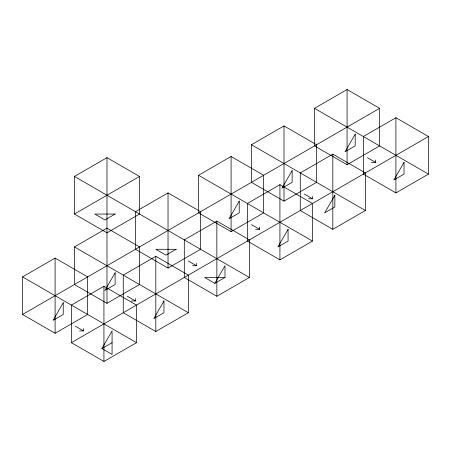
<?xml version="1.0" encoding="UTF-8"?>
<svg xmlns="http://www.w3.org/2000/svg" width="451" height="451" viewBox="0 0 451 451"><rect width="100%" height="100%" fill="white"/><g stroke="black" fill="none" stroke-linecap="round" stroke-linejoin="round"><path stroke-width="0.68" d="M101.898 348.544L112.073 330.933L112.073 354.418L101.898 348.544L112.073 342.67M214.817 283.352L224.993 265.735L224.993 277.478L214.817 283.352L204.647 277.478L224.993 277.478M74.432 176.459L106.983 157.664L139.539 176.459L139.539 214.045L106.983 232.84L74.432 214.045L74.432 176.459L249.409 277.478L249.409 239.887L216.852 221.097L184.301 239.887L184.301 277.478L216.852 296.273L249.409 277.478M74.432 214.045L139.539 176.459M22.55 276.891L55.101 258.096L87.657 276.891L87.657 314.482L55.101 333.278L22.55 314.482L22.55 276.891L136.49 342.67L136.49 305.085L103.933 286.289L71.382 305.085L71.382 342.67L103.933 361.465L136.49 342.67M74.432 246.939L106.983 228.144L139.539 246.939L139.539 284.525L106.983 303.32L74.432 284.525L74.432 246.939L188.371 312.718L188.371 275.127L155.815 256.337L123.264 275.127L123.264 312.718L155.815 331.513L188.371 312.718M168.026 192.904L135.469 211.699L135.469 249.285L168.026 268.08L200.577 249.285L200.577 211.699L168.026 192.904L168.026 268.08M198.541 175.281L231.092 156.491L263.649 175.281L263.649 212.872L231.092 231.667L198.541 212.872L198.541 175.281L312.481 241.065L312.481 203.474L279.924 184.679L247.374 203.474L247.374 241.065L279.924 259.861L312.481 241.065M251.444 144.743L283.995 125.947L316.546 144.743L316.546 182.334L283.995 201.123L251.444 182.334L251.444 144.743L365.378 210.521L365.378 172.936L332.827 154.141L300.27 172.936L300.27 210.521L332.827 229.317L365.378 210.521M314.51 108.33L347.067 89.535L379.618 108.33L379.618 145.915L347.067 164.711L314.51 145.915L314.51 108.33L428.45 174.109L428.45 136.518L395.899 117.722L363.343 136.518L363.343 174.109L395.899 192.904L428.45 174.109M22.55 314.482L379.618 108.33M71.382 342.67L428.45 136.518M371.483 162.36L375.553 162.36L375.553 160.015M308.411 198.778L312.481 198.778L312.481 196.427M255.508 229.317L259.579 229.317L259.579 226.971M192.436 265.735L196.506 265.735L196.506 263.384M131.399 300.975L135.469 300.975L135.469 298.624M79.517 330.927L83.587 330.927L83.587 328.576M367.413 157.664L375.553 162.36M304.34 194.077L312.481 198.778M251.444 224.621L259.579 229.317M188.371 261.033L196.506 265.735M127.329 296.273L135.469 300.975M75.447 326.225L83.587 330.927M395.899 117.722L395.899 192.904M347.067 89.535L347.067 164.711M332.827 154.141L332.827 229.317M283.995 125.947L283.995 201.123M279.924 184.679L279.924 259.861M231.092 156.491L231.092 231.667M216.852 221.097L216.852 296.273M155.815 256.337L155.815 331.513M106.983 157.664L106.983 303.32M103.933 286.289L103.933 361.465M55.101 258.096L55.101 333.278M63.241 302.734L53.071 320.357L63.241 314.482L63.241 302.734M115.123 272.782L104.953 290.399L115.123 284.525L115.123 272.782M163.955 300.969L153.78 318.592L163.955 312.718L163.955 300.969M239.233 201.123L229.063 218.746L239.233 212.872L239.233 201.123M292.135 170.585L281.96 188.202L292.135 182.334L292.135 170.585M288.065 229.317L277.889 246.939L288.065 241.065L288.065 229.317M355.208 134.172L345.032 151.79L355.208 145.915L355.208 134.172M334.856 195.255L324.686 212.872L334.856 206.998L334.856 195.255M404.034 162.36L393.864 179.983L404.034 174.109L404.034 162.36M115.123 214.045L104.953 219.919L94.778 214.045L115.123 214.045M176.161 249.285L165.991 255.159L155.815 249.285L176.161 249.285"/></g></svg>
